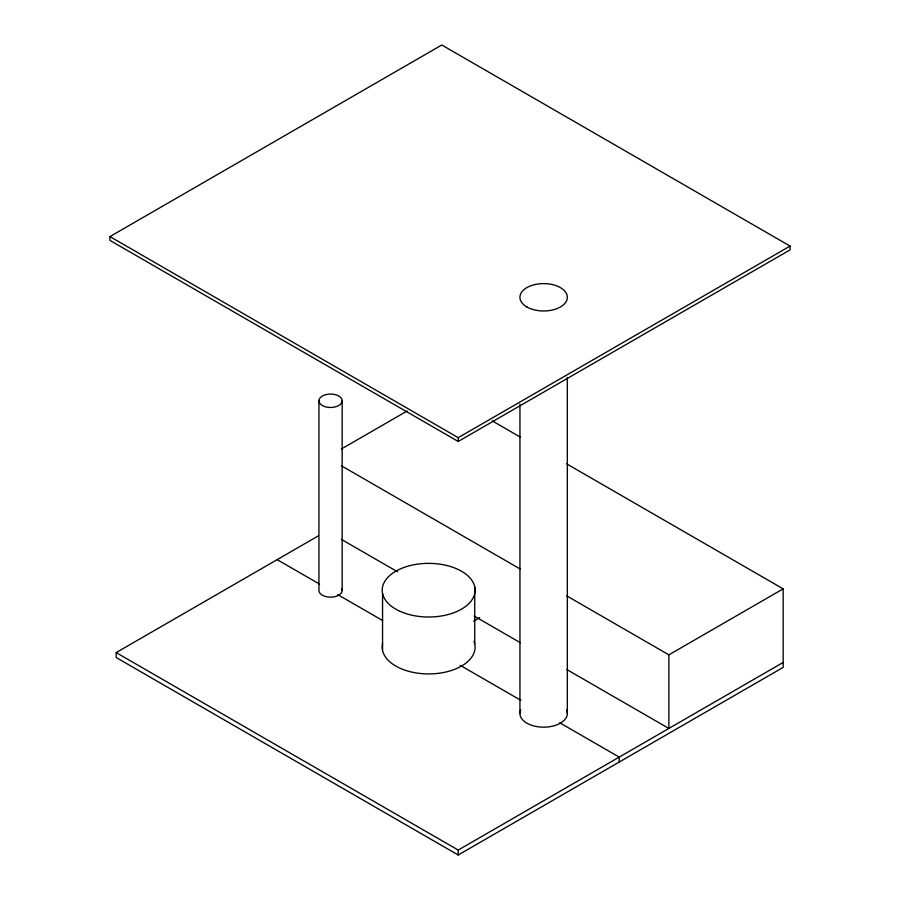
<?xml version="1.0" encoding="UTF-8"?>
<svg xmlns="http://www.w3.org/2000/svg" width="900" height="900" viewBox="0 0 900 900"><rect width="100%" height="100%" fill="white"/><g stroke="black" fill="none" stroke-linecap="round" stroke-linejoin="round"><path stroke-width="1.35" d="M109.935 236.588L441.787 45L790.065 246.071L790.065 249.874L458.213 441.461L109.935 240.39L109.935 236.588L458.213 437.67L790.065 246.071M341.426 448.954L407.081 411.041M566.505 463.77L783.158 588.859L783.158 667.395L458.213 855L116.179 657.529L116.179 652.601L318.465 535.804M473.58 621.158L479.655 617.648M566.618 595.811L668.869 654.851L783.158 588.859M116.179 652.601L458.213 850.072L783.158 662.456M492.255 420.896L520.245 437.062M341.438 465.806L520.369 569.115M341.438 539.415L397.429 571.736M474.109 616.005L520.369 642.712M566.618 669.42L668.869 728.449L668.869 654.851M277.178 559.642L319.59 584.134M337.759 594.63L382.601 620.516M460.204 665.314L520.898 700.357M559.733 722.779L619.211 757.114L619.211 762.053M567.337 377.438L567.337 713.486M519.941 404.156L519.941 713.486M474.728 586.755L474.728 643.669M458.213 437.67L458.213 441.461M458.213 850.072L458.213 855M382.556 593.617L382.556 650.531M342.169 400.77A11.621 6.705 0 0 1 324.743 406.575A11.621 6.705 0 0 1 324.743 394.965A11.621 6.705 0 0 1 342.169 400.77L342.169 590.467M318.938 400.77L318.938 590.467A11.621 6.705 0 0 0 332.077 597.116A11.621 6.705 0 0 0 341.775 588.724M474.041 641.363A46.462 26.831 0 0 1 430.549 673.898A46.462 26.831 0 0 1 382.59 643.523M566.528 709.942A23.692 13.68 0 0 1 543.645 727.166A23.692 13.68 0 0 1 520.751 709.942M526.882 306.968A23.692 13.68 0 0 0 566.528 300.836A23.692 13.68 0 0 0 537.502 284.074A23.692 13.68 0 0 0 526.882 306.968M400.264 611.426A46.462 26.831 0 0 0 474.694 593.752A46.462 26.831 0 0 0 410.974 565.38A46.462 26.831 0 0 0 400.264 611.426"/></g></svg>
